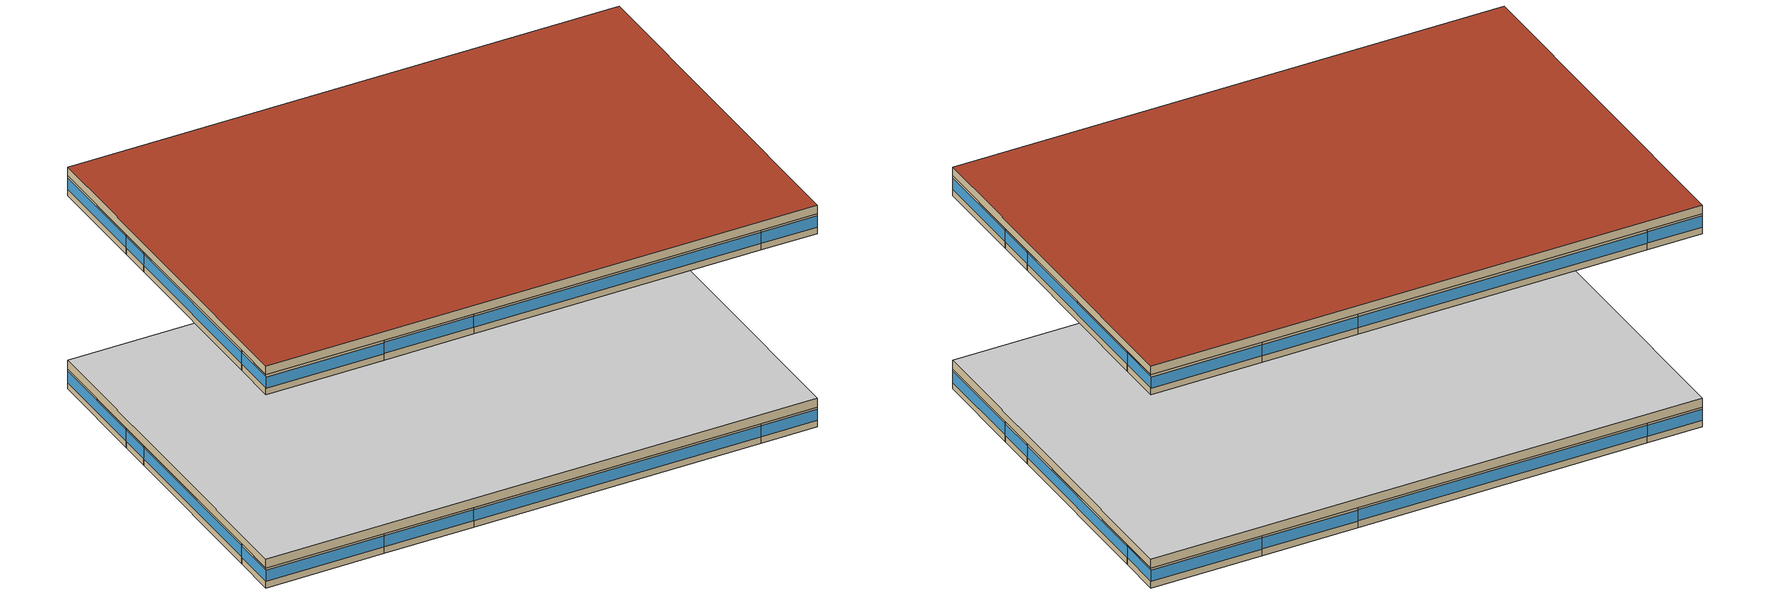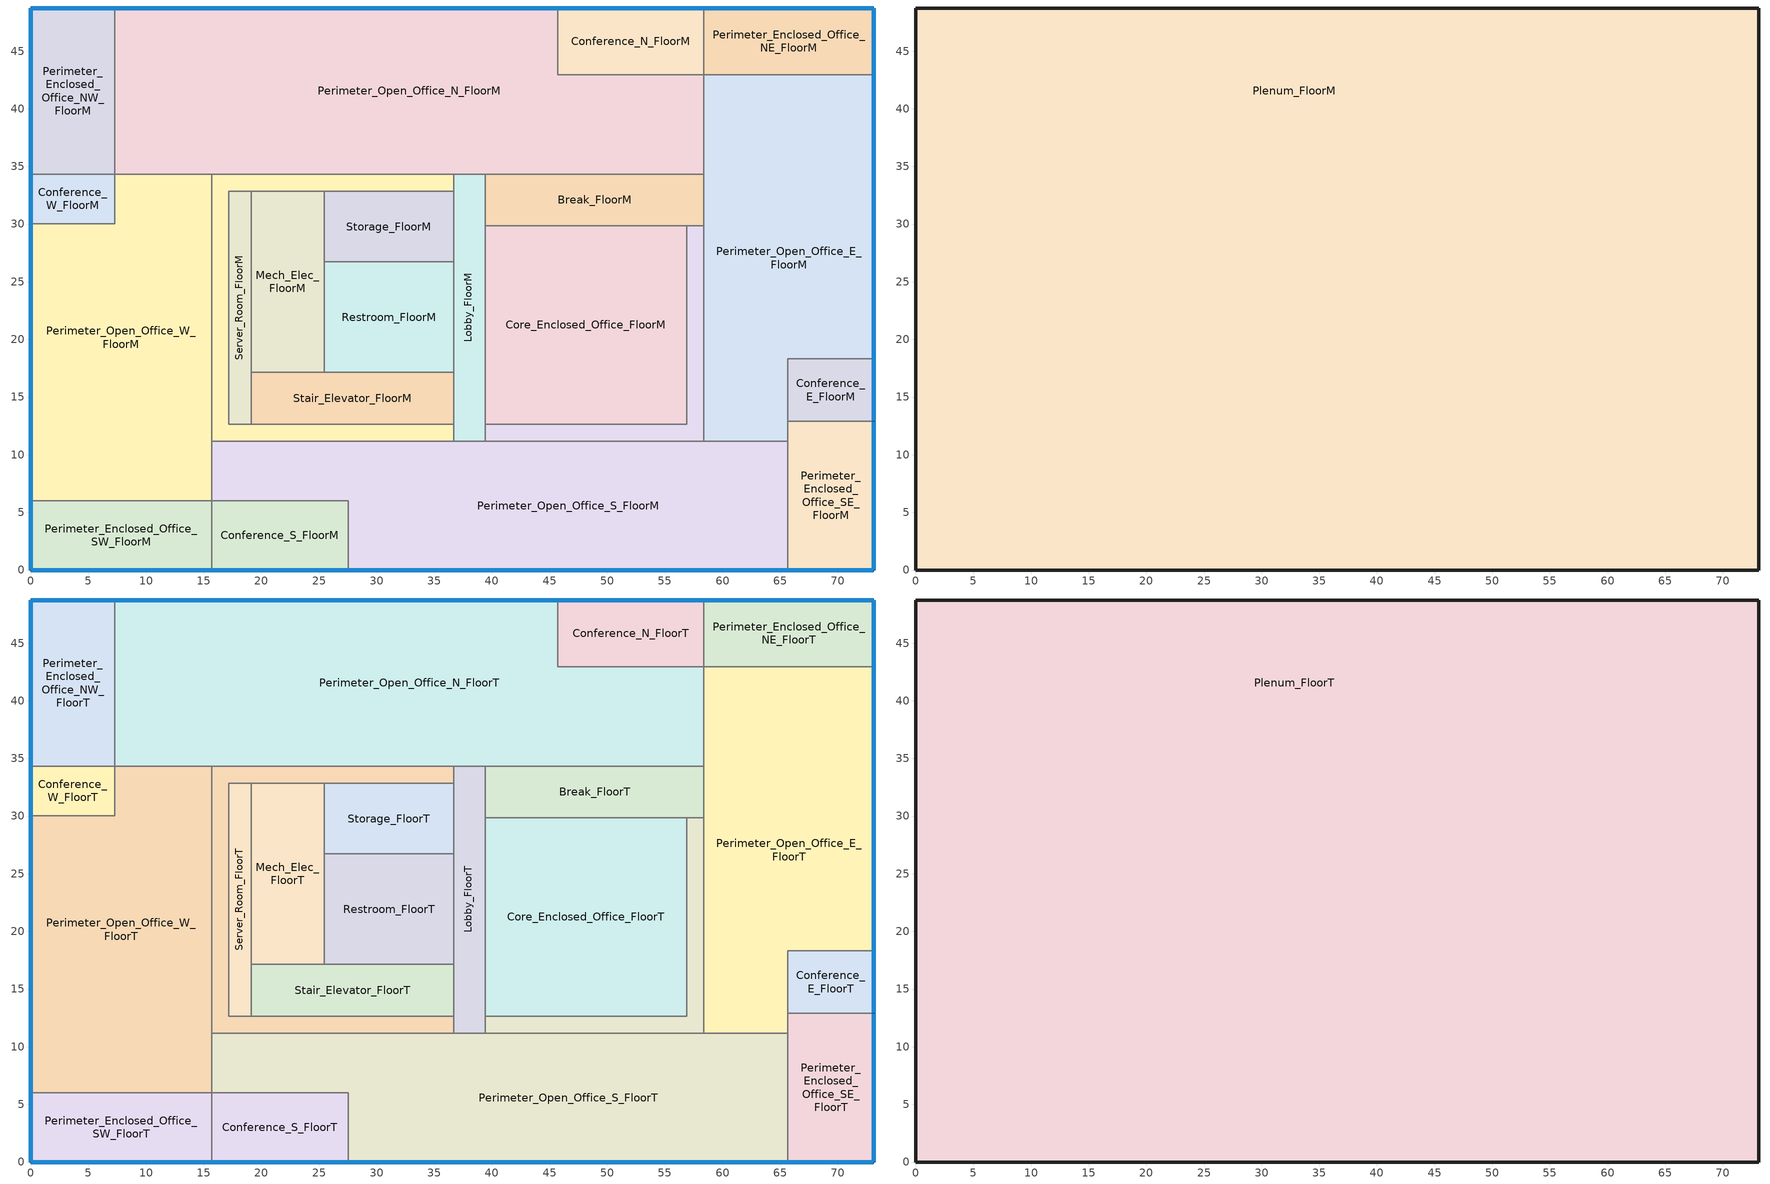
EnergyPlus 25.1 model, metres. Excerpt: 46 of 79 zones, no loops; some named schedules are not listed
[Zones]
Break_FloorM
 floor adiabatic (IntFloor): 58.37,34.33 58.37,29.87 39.41,29.87 39.41,34.33 z16.77
 wall to Perimeter_Open_Office_E_FloorM (IntWall_MetalFramed): 58.37,29.87 58.37,34.33 z16.77:19.51
 wall to Core_Enclosed_Office_FloorM (IntWall_MetalFramed): 39.41,29.87 56.87,29.87 z16.77:19.51
 wall to Corridor_E_FloorM (IntWall_MetalFramed): 56.87,29.87 58.37,29.87 z16.77:19.51
 wall to Lobby_FloorM (IntWall_MetalFramed): 39.41,34.33 39.41,29.87 z16.77:19.51
 wall to Perimeter_Open_Office_N_FloorM (IntWall_MetalFramed): 58.37,34.33 39.41,34.33 z16.77:19.51
Conference_E_FloorM
 floor adiabatic (IntFloor): 73.11,18.3 73.11,12.9 65.66,12.9 65.66,18.3 z16.77
 wall outside (ExtWall_MetalFramed_NonRes): 73.11,12.9 73.11,18.3 z16.77:19.51
 wall to Perimeter_Open_Office_E_FloorM (IntWall_MetalFramed): 73.11,18.3 65.66,18.3 65.66,12.9 z16.77:19.51
 wall to Perimeter_Enclosed_Office_SE_FloorM (IntWall_MetalFramed): 65.66,12.9 73.11,12.9 z16.77:19.51
 window (FixedWindow_NonRes): 73.11,12.92 73.11,18.28 z17.68:19.22
Conference_N_FloorM
 floor adiabatic (IntFloor): 58.37,48.74 58.37,42.95 45.69,42.95 45.69,48.74 z16.77
 wall outside (ExtWall_MetalFramed_NonRes): 58.37,48.74 45.69,48.74 z16.77:19.51
 wall to Perimeter_Enclosed_Office_NE_FloorM (IntWall_MetalFramed): 58.37,42.95 58.37,48.74 z16.77:19.51
 wall to Perimeter_Open_Office_N_FloorM (IntWall_MetalFramed): 45.69,48.74 45.69,42.95 58.37,42.95 z16.77:19.51
 window (FixedWindow_NonRes): 58.35,48.74 45.71,48.74 z17.68:19.21
Conference_S_FloorM
 floor adiabatic (IntFloor): 27.54,5.99 27.54,0 15.68,0 15.68,5.99 z16.77
 wall outside (ExtWall_MetalFramed_NonRes): 15.68,0 27.54,0 z16.77:19.51
 wall to Perimeter_Open_Office_S_FloorM (IntWall_MetalFramed): 27.54,0 27.54,5.99 15.68,5.99 z16.77:19.51
 wall to Perimeter_Enclosed_Office_SW_FloorM (IntWall_MetalFramed): 15.68,5.99 15.68,0 z16.77:19.51
 window (FixedWindow_NonRes): 15.71,0 27.51,0 z17.68:19.21
Conference_W_FloorM
 floor adiabatic (IntFloor): 7.29,34.33 7.29,30.05 0,30.05 0,34.33 z16.77
 wall outside (ExtWall_MetalFramed_NonRes): 0,34.33 0,30.05 z16.77:19.51
 wall to Perimeter_Enclosed_Office_NW_FloorM (IntWall_MetalFramed): 7.29,34.33 0,34.33 z16.77:19.51
 wall to Perimeter_Open_Office_W_FloorM (IntWall_MetalFramed): 0,30.05 7.29,30.05 7.29,34.33 z16.77:19.51
 window (FixedWindow_NonRes): 0,34.31 0,30.07 z17.68:19.22
Core_Enclosed_Office_FloorM
 floor adiabatic (IntFloor): 56.87,29.87 56.87,12.66 39.41,12.66 39.41,29.87 z16.77
 wall to Corridor_E_FloorM (IntWall_MetalFramed): 39.41,12.66 56.87,12.66 56.87,29.87 z16.77:19.51
 wall to Lobby_FloorM (IntWall_MetalFramed): 39.41,29.87 39.41,12.66 z16.77:19.51
Corridor_E_FloorM
 floor adiabatic (IntFloor): 58.37,29.87 58.37,11.16 39.41,11.16 39.41,12.66 56.87,12.66 56.87,29.87 z16.77
 wall to Perimeter_Open_Office_E_FloorM (IntWall_MetalFramed): 58.37,11.16 58.37,29.87 z16.77:19.51
 wall to Perimeter_Open_Office_S_FloorM (IntWall_MetalFramed): 39.41,11.16 58.37,11.16 z16.77:19.51
 wall to Lobby_FloorM (IntWall_MetalFramed): 39.41,12.66 39.41,11.16 z16.77:19.51
Corridor_W_FloorM
 floor adiabatic (IntFloor): 36.67,34.33 36.67,32.83 17.19,32.83 17.19,12.66 36.67,12.66 36.67,11.16 15.68,11.16 15.68,34.33 z16.77
 wall to Lobby_FloorM (IntWall_MetalFramed): 36.67,32.83 36.67,34.33 / 36.67,11.16 36.67,12.66 z16.77:19.51
 wall to Stair_Elevator_FloorM (IntWall_MetalFramed): 36.67,12.66 19.11,12.66 z16.77:19.51
 wall to Perimeter_Open_Office_S_FloorM (IntWall_MetalFramed): 15.68,11.16 36.67,11.16 z16.77:19.51
 wall to Perimeter_Open_Office_W_FloorM (IntWall_MetalFramed): 15.68,34.33 15.68,11.16 z16.77:19.51
 wall to Mech_Elec_FloorM (IntWall_MetalFramed): 19.11,32.83 25.45,32.83 z16.77:19.51
 wall to Perimeter_Open_Office_N_FloorM (IntWall_MetalFramed): 36.67,34.33 15.68,34.33 z16.77:19.51
 wall to Server_Room_FloorM (IntWall_MetalFramed): 19.11,12.66 17.19,12.66 17.19,32.83 19.11,32.83 z16.77:19.51
 wall to Storage_FloorM (IntWall_MetalFramed): 25.45,32.83 36.67,32.83 z16.77:19.51
Lobby_FloorM
 floor adiabatic (IntFloor): 39.41,34.33 39.41,11.16 36.67,11.16 36.67,34.33 z16.77
 wall to Perimeter_Open_Office_N_FloorM (IntWall_MetalFramed): 39.41,34.33 36.67,34.33 z16.77:19.51
 wall to Perimeter_Open_Office_S_FloorM (IntWall_MetalFramed): 36.67,11.16 39.41,11.16 z16.77:19.51
 wall to Restroom_FloorM (IntWall_MetalFramed): 36.67,26.71 36.67,17.15 z16.77:19.51
 wall to Stair_Elevator_FloorM (IntWall_MetalFramed): 36.67,17.15 36.67,12.66 z16.77:19.51
 wall to Storage_FloorM (IntWall_MetalFramed): 36.67,32.83 36.67,26.71 z16.77:19.51
Mech_Elec_FloorM
 floor adiabatic (IntFloor): 25.45,32.83 25.45,17.15 19.11,17.15 19.11,32.83 z16.77
 wall to Restroom_FloorM (IntWall_MetalFramed): 25.45,17.15 25.45,26.71 z16.77:19.51
 wall to Stair_Elevator_FloorM (IntWall_MetalFramed): 19.11,17.15 25.45,17.15 z16.77:19.51
 wall to Server_Room_FloorM (IntWall_MetalFramed): 19.11,32.83 19.11,17.15 z16.77:19.51
 wall to Storage_FloorM (IntWall_MetalFramed): 25.45,26.71 25.45,32.83 z16.77:19.51
Perimeter_Enclosed_Office_NE_FloorM
 floor adiabatic (IntFloor): 73.11,48.74 73.11,42.95 58.37,42.95 58.37,48.74 z16.77
 wall outside (ExtWall_MetalFramed_NonRes): 73.11,42.95 73.11,48.74 58.37,48.74 z16.77:19.51
 wall to Perimeter_Open_Office_E_FloorM (IntWall_MetalFramed): 58.37,42.95 73.11,42.95 z16.77:19.51
 window (FixedWindow_NonRes): 73.11,42.98 73.11,48.71 z17.68:19.22; 73.08,48.74 58.4,48.74 z17.68:19.21
Perimeter_Enclosed_Office_NW_FloorM
 floor adiabatic (IntFloor): 7.29,48.74 7.29,34.33 0,34.33 0,48.74 z16.77
 wall outside (ExtWall_MetalFramed_NonRes): 7.29,48.74 0,48.74 0,34.33 z16.77:19.51
 wall to Perimeter_Open_Office_N_FloorM (IntWall_MetalFramed): 7.29,34.33 7.29,48.74 z16.77:19.51
 window (FixedWindow_NonRes): 7.27,48.74 0.03,48.74 z17.68:19.22; 0,48.71 0,34.36 z17.68:19.21
Perimeter_Enclosed_Office_SE_FloorM
 floor adiabatic (IntFloor): 73.11,12.9 73.11,0 65.66,0 65.66,12.9 z16.77
 wall outside (ExtWall_MetalFramed_NonRes): 65.66,0 73.11,0 73.11,12.9 z16.77:19.51
 wall to Perimeter_Open_Office_E_FloorM (IntWall_MetalFramed): 65.66,12.9 65.66,11.16 z16.77:19.51
 wall to Perimeter_Open_Office_S_FloorM (IntWall_MetalFramed): 65.66,11.16 65.66,0 z16.77:19.51
 window (FixedWindow_NonRes): 73.11,0.03 73.11,12.87 z17.68:19.21; 65.69,0 73.08,0 z17.68:19.22
Perimeter_Enclosed_Office_SW_FloorM
 floor adiabatic (IntFloor): 15.68,5.99 15.68,0 0,0 0,5.99 z16.77
 wall outside (ExtWall_MetalFramed_NonRes): 0,5.99 0,0 15.68,0 z16.77:19.51
 wall to Perimeter_Open_Office_W_FloorM (IntWall_MetalFramed): 15.68,5.99 0,5.99 z16.77:19.51
 window (FixedWindow_NonRes): 0.03,0 15.66,0 z17.68:19.21; 0,5.96 0,0.03 z17.68:19.22
Perimeter_Open_Office_E_FloorM
 floor adiabatic (IntFloor): 73.11,42.95 73.11,18.3 65.66,18.3 65.66,11.16 58.37,11.16 58.37,42.95 z16.77
 wall outside (ExtWall_MetalFramed_NonRes): 73.11,18.3 73.11,42.95 z16.77:19.51
 wall to Perimeter_Open_Office_N_FloorM (IntWall_MetalFramed): 58.37,42.95 58.37,34.33 z16.77:19.51
 wall to Perimeter_Open_Office_S_FloorM (IntWall_MetalFramed): 58.37,11.16 65.66,11.16 z16.77:19.51
 window (FixedWindow_NonRes): 73.11,18.33 73.11,42.93 z17.68:19.21
Perimeter_Open_Office_N_FloorM
 floor adiabatic (IntFloor): 45.69,48.74 45.69,42.95 58.37,42.95 58.37,34.33 7.29,34.33 7.29,48.74 z16.77
 wall outside (ExtWall_MetalFramed_NonRes): 45.69,48.74 7.29,48.74 z16.77:19.51
 wall to Perimeter_Open_Office_W_FloorM (IntWall_MetalFramed): 7.29,34.33 15.68,34.33 z16.77:19.51
 window (FixedWindow_NonRes): 45.66,48.74 7.32,48.74 z17.68:19.21
Perimeter_Open_Office_S_FloorM
 floor adiabatic (IntFloor): 65.66,11.16 65.66,0 27.54,0 27.54,5.99 15.68,5.99 15.68,11.16 z16.77
 wall outside (ExtWall_MetalFramed_NonRes): 27.54,0 65.66,0 z16.77:19.51
 wall to Perimeter_Open_Office_W_FloorM (IntWall_MetalFramed): 15.68,11.16 15.68,5.99 z16.77:19.51
 window (FixedWindow_NonRes): 27.56,0 65.64,0 z17.68:19.21
Perimeter_Open_Office_W_FloorM
 floor adiabatic (IntFloor): 15.68,34.33 15.68,5.99 0,5.99 0,30.05 7.29,30.05 7.29,34.33 z16.77
 wall outside (ExtWall_MetalFramed_NonRes): 0,30.05 0,5.99 z16.77:19.51
 window (FixedWindow_NonRes): 0,30.02 0,6.01 z17.68:19.21
Restroom_FloorM
 floor adiabatic (IntFloor): 36.67,26.71 36.67,17.15 25.45,17.15 25.45,26.71 z16.77
 wall to Stair_Elevator_FloorM (IntWall_MetalFramed): 25.45,17.15 36.67,17.15 z16.77:19.51
 wall to Storage_FloorM (IntWall_MetalFramed): 36.67,26.71 25.45,26.71 z16.77:19.51
Server_Room_FloorM
 floor adiabatic (IntFloor): 19.11,32.83 19.11,12.66 17.19,12.66 17.19,32.83 z16.77
 wall to Stair_Elevator_FloorM (IntWall_MetalFramed): 19.11,12.66 19.11,17.15 z16.77:19.51
Stair_Elevator_FloorM
 floor adiabatic (IntFloor): 36.67,17.15 36.67,12.66 19.11,12.66 19.11,17.15 z16.77
Storage_FloorM
 floor adiabatic (IntFloor): 36.67,32.83 36.67,26.71 25.45,26.71 25.45,32.83 z16.77
Plenum_FloorM
 floor to Break_FloorM (IntFloor_Plenum): 58.37,34.33 58.37,29.87 39.41,29.87 39.41,34.33 z19.51
 floor to Conference_E_FloorM (IntFloor_Plenum): 73.11,18.3 73.11,12.9 65.66,12.9 65.66,18.3 z19.51
 floor to Conference_N_FloorM (IntFloor_Plenum): 58.37,48.74 58.37,42.95 45.69,42.95 45.69,48.74 z19.51
 floor to Conference_S_FloorM (IntFloor_Plenum): 27.54,5.99 27.54,0 15.68,0 15.68,5.99 z19.51
 floor to Conference_W_FloorM (IntFloor_Plenum): 7.29,34.33 7.29,30.05 0,30.05 0,34.33 z19.51
 floor to Core_Enclosed_Office_FloorM (IntFloor_Plenum): 56.87,29.87 56.87,12.66 39.41,12.66 39.41,29.87 z19.51
 floor to Corridor_E_FloorM (IntFloor_Plenum): 58.37,29.87 58.37,11.16 39.41,11.16 39.41,12.66 56.87,12.66 56.87,29.87 z19.51
 floor to Corridor_W_FloorM (IntFloor_Plenum): 36.67,34.33 36.67,32.83 17.19,32.83 17.19,12.66 36.67,12.66 36.67,11.16 15.68,11.16 15.68,34.33 z19.51
 floor to Lobby_FloorM (IntFloor_Plenum): 39.41,34.33 39.41,11.16 36.67,11.16 36.67,34.33 z19.51
 floor to Mech_Elec_FloorM (IntFloor_Plenum): 25.45,32.83 25.45,17.15 19.11,17.15 19.11,32.83 z19.51
 floor to Perimeter_Enclosed_Office_NE_FloorM (IntFloor_Plenum): 73.11,48.74 73.11,42.95 58.37,42.95 58.37,48.74 z19.51
 floor to Perimeter_Enclosed_Office_NW_FloorM (IntFloor_Plenum): 7.29,48.74 7.29,34.33 0,34.33 0,48.74 z19.51
 floor to Perimeter_Enclosed_Office_SE_FloorM (IntFloor_Plenum): 73.11,12.9 73.11,0 65.66,0 65.66,12.9 z19.51
 floor to Perimeter_Enclosed_Office_SW_FloorM (IntFloor_Plenum): 15.68,5.99 15.68,0 0,0 0,5.99 z19.51
 floor to Perimeter_Open_Office_E_FloorM (IntFloor_Plenum): 73.11,42.95 73.11,18.3 65.66,18.3 65.66,11.16 58.37,11.16 58.37,42.95 z19.51
 floor to Perimeter_Open_Office_N_FloorM (IntFloor_Plenum): 45.69,48.74 45.69,42.95 58.37,42.95 58.37,34.33 7.29,34.33 7.29,48.74 z19.51
 floor to Perimeter_Open_Office_S_FloorM (IntFloor_Plenum): 65.66,11.16 65.66,0 27.54,0 27.54,5.99 15.68,5.99 15.68,11.16 z19.51
 floor to Perimeter_Open_Office_W_FloorM (IntFloor_Plenum): 15.68,34.33 15.68,5.99 0,5.99 0,30.05 7.29,30.05 7.29,34.33 z19.51
 floor to Restroom_FloorM (IntFloor_Plenum): 36.67,26.71 36.67,17.15 25.45,17.15 25.45,26.71 z19.51
 floor to Server_Room_FloorM (IntFloor_Plenum): 19.11,32.83 19.11,12.66 17.19,12.66 17.19,32.83 z19.51
 floor to Stair_Elevator_FloorM (IntFloor_Plenum): 36.67,17.15 36.67,12.66 19.11,12.66 19.11,17.15 z19.51
 floor to Storage_FloorM (IntFloor_Plenum): 36.67,32.83 36.67,26.71 25.45,26.71 25.45,32.83 z19.51
 wall outside (ExtWall_MetalFramed_NonRes): 73.11,0 73.11,48.74 0,48.74 0,0 73.11,0 z19.51:20.73
 ceiling adiabatic (IntFloor): 73.11,0 73.11,48.74 0,48.74 0,0 z20.73
Break_FloorT
 floor adiabatic (IntFloor): 58.37,34.33 58.37,29.87 39.41,29.87 39.41,34.33 z43.6
 wall to Perimeter_Open_Office_E_FloorT (IntWall_MetalFramed): 58.37,29.87 58.37,34.33 z43.6:46.35
 wall to Core_Enclosed_Office_FloorT (IntWall_MetalFramed): 39.41,29.87 56.87,29.87 z43.6:46.35
 wall to Corridor_E_FloorT (IntWall_MetalFramed): 56.87,29.87 58.37,29.87 z43.6:46.35
 wall to Lobby_FloorT (IntWall_MetalFramed): 39.41,34.33 39.41,29.87 z43.6:46.35
 wall to Perimeter_Open_Office_N_FloorT (IntWall_MetalFramed): 58.37,34.33 39.41,34.33 z43.6:46.35
Conference_E_FloorT
 floor adiabatic (IntFloor): 73.11,18.3 73.11,12.9 65.66,12.9 65.66,18.3 z43.6
 wall outside (ExtWall_MetalFramed_NonRes): 73.11,12.9 73.11,18.3 z43.6:46.35
 wall to Perimeter_Open_Office_E_FloorT (IntWall_MetalFramed): 73.11,18.3 65.66,18.3 65.66,12.9 z43.6:46.35
 wall to Perimeter_Enclosed_Office_SE_FloorT (IntWall_MetalFramed): 65.66,12.9 73.11,12.9 z43.6:46.35
 window (FixedWindow_NonRes): 73.11,12.92 73.11,18.28 z44.52:46.06
Conference_N_FloorT
 floor adiabatic (IntFloor): 58.37,48.74 58.37,42.95 45.69,42.95 45.69,48.74 z43.6
 wall outside (ExtWall_MetalFramed_NonRes): 58.37,48.74 45.69,48.74 z43.6:46.35
 wall to Perimeter_Open_Office_N_FloorT (IntWall_MetalFramed): 45.69,48.74 45.69,42.95 58.37,42.95 z43.6:46.35
 wall to Perimeter_Enclosed_Office_NE_FloorT (IntWall_MetalFramed): 58.37,42.95 58.37,48.74 z43.6:46.35
 window (FixedWindow_NonRes): 58.35,48.74 45.71,48.74 z44.52:46.05
Conference_S_FloorT
 floor adiabatic (IntFloor): 27.54,5.99 27.54,0 15.68,0 15.68,5.99 z43.6
 wall outside (ExtWall_MetalFramed_NonRes): 15.68,0 27.54,0 z43.6:46.35
 wall to Perimeter_Open_Office_S_FloorT (IntWall_MetalFramed): 27.54,0 27.54,5.99 15.68,5.99 z43.6:46.35
 wall to Perimeter_Enclosed_Office_SW_FloorT (IntWall_MetalFramed): 15.68,5.99 15.68,0 z43.6:46.35
 window (FixedWindow_NonRes): 15.71,0 27.51,0 z44.52:46.05
Conference_W_FloorT
 floor adiabatic (IntFloor): 7.29,34.33 7.29,30.05 0,30.05 0,34.33 z43.6
 wall outside (ExtWall_MetalFramed_NonRes): 0,34.33 0,30.05 z43.6:46.35
 wall to Perimeter_Open_Office_W_FloorT (IntWall_MetalFramed): 0,30.05 7.29,30.05 7.29,34.33 z43.6:46.35
 wall to Perimeter_Enclosed_Office_NW_FloorT (IntWall_MetalFramed): 7.29,34.33 0,34.33 z43.6:46.35
 window (FixedWindow_NonRes): 0,34.31 0,30.07 z44.52:46.06
Core_Enclosed_Office_FloorT
 floor adiabatic (IntFloor): 56.87,29.87 56.87,12.66 39.41,12.66 39.41,29.87 z43.6
 wall to Corridor_E_FloorT (IntWall_MetalFramed): 39.41,12.66 56.87,12.66 56.87,29.87 z43.6:46.35
 wall to Lobby_FloorT (IntWall_MetalFramed): 39.41,29.87 39.41,12.66 z43.6:46.35
Corridor_E_FloorT
 floor adiabatic (IntFloor): 58.37,29.87 58.37,11.16 39.41,11.16 39.41,12.66 56.87,12.66 56.87,29.87 z43.6
 wall to Perimeter_Open_Office_S_FloorT (IntWall_MetalFramed): 39.41,11.16 58.37,11.16 z43.6:46.35
 wall to Lobby_FloorT (IntWall_MetalFramed): 39.41,12.66 39.41,11.16 z43.6:46.35
 wall to Perimeter_Open_Office_E_FloorT (IntWall_MetalFramed): 58.37,11.16 58.37,29.87 z43.6:46.35
Corridor_W_FloorT
 floor adiabatic (IntFloor): 36.67,34.33 36.67,32.83 17.19,32.83 17.19,12.66 36.67,12.66 36.67,11.16 15.68,11.16 15.68,34.33 z43.6
 wall to Lobby_FloorT (IntWall_MetalFramed): 36.67,11.16 36.67,12.66 / 36.67,32.83 36.67,34.33 z43.6:46.35
 wall to Perimeter_Open_Office_S_FloorT (IntWall_MetalFramed): 15.68,11.16 36.67,11.16 z43.6:46.35
 wall to Perimeter_Open_Office_W_FloorT (IntWall_MetalFramed): 15.68,34.33 15.68,11.16 z43.6:46.35
 wall to Mech_Elec_FloorT (IntWall_MetalFramed): 19.11,32.83 25.45,32.83 z43.6:46.35
 wall to Perimeter_Open_Office_N_FloorT (IntWall_MetalFramed): 36.67,34.33 15.68,34.33 z43.6:46.35
 wall to Server_Room_FloorT (IntWall_MetalFramed): 19.11,12.66 17.19,12.66 17.19,32.83 19.11,32.83 z43.6:46.35
 wall to Stair_Elevator_FloorT (IntWall_MetalFramed): 36.67,12.66 19.11,12.66 z43.6:46.35
 wall to Storage_FloorT (IntWall_MetalFramed): 25.45,32.83 36.67,32.83 z43.6:46.35
Lobby_FloorT
 floor adiabatic (IntFloor): 39.41,34.33 39.41,11.16 36.67,11.16 36.67,34.33 z43.6
 wall to Perimeter_Open_Office_S_FloorT (IntWall_MetalFramed): 36.67,11.16 39.41,11.16 z43.6:46.35
 wall to Perimeter_Open_Office_N_FloorT (IntWall_MetalFramed): 39.41,34.33 36.67,34.33 z43.6:46.35
 wall to Restroom_FloorT (IntWall_MetalFramed): 36.67,26.71 36.67,17.15 z43.6:46.35
 wall to Stair_Elevator_FloorT (IntWall_MetalFramed): 36.67,17.15 36.67,12.66 z43.6:46.35
 wall to Storage_FloorT (IntWall_MetalFramed): 36.67,32.83 36.67,26.71 z43.6:46.35
Mech_Elec_FloorT
 floor adiabatic (IntFloor): 25.45,32.83 25.45,17.15 19.11,17.15 19.11,32.83 z43.6
 wall to Stair_Elevator_FloorT (IntWall_MetalFramed): 19.11,17.15 25.45,17.15 z43.6:46.35
 wall to Server_Room_FloorT (IntWall_MetalFramed): 19.11,32.83 19.11,17.15 z43.6:46.35
 wall to Restroom_FloorT (IntWall_MetalFramed): 25.45,17.15 25.45,26.71 z43.6:46.35
 wall to Storage_FloorT (IntWall_MetalFramed): 25.45,26.71 25.45,32.83 z43.6:46.35
Perimeter_Enclosed_Office_NE_FloorT
 floor adiabatic (IntFloor): 73.11,48.74 73.11,42.95 58.37,42.95 58.37,48.74 z43.6
 wall outside (ExtWall_MetalFramed_NonRes): 73.11,42.95 73.11,48.74 58.37,48.74 z43.6:46.35
 wall to Perimeter_Open_Office_E_FloorT (IntWall_MetalFramed): 58.37,42.95 73.11,42.95 z43.6:46.35
 window (FixedWindow_NonRes): 73.11,42.98 73.11,48.71 / 73.08,48.74 58.4,48.74 z44.52:46.05
Perimeter_Enclosed_Office_NW_FloorT
 floor adiabatic (IntFloor): 7.29,48.74 7.29,34.33 0,34.33 0,48.74 z43.6
 wall outside (ExtWall_MetalFramed_NonRes): 7.29,48.74 0,48.74 0,34.33 z43.6:46.35
 wall to Perimeter_Open_Office_N_FloorT (IntWall_MetalFramed): 7.29,34.33 7.29,48.74 z43.6:46.35
 window (FixedWindow_NonRes): 7.27,48.74 0.03,48.74 / 0,48.71 0,34.36 z44.52:46.05
Perimeter_Enclosed_Office_SE_FloorT
 floor adiabatic (IntFloor): 73.11,12.9 73.11,0 65.66,0 65.66,12.9 z43.6
 wall outside (ExtWall_MetalFramed_NonRes): 65.66,0 73.11,0 73.11,12.9 z43.6:46.35
 wall to Perimeter_Open_Office_S_FloorT (IntWall_MetalFramed): 65.66,11.16 65.66,0 z43.6:46.35
 wall to Perimeter_Open_Office_E_FloorT (IntWall_MetalFramed): 65.66,12.9 65.66,11.16 z43.6:46.35
 window (FixedWindow_NonRes): 73.11,0.03 73.11,12.87 / 65.69,0 73.08,0 z44.52:46.05
Perimeter_Enclosed_Office_SW_FloorT
 floor adiabatic (IntFloor): 15.68,5.99 15.68,0 0,0 0,5.99 z43.6
 wall outside (ExtWall_MetalFramed_NonRes): 0,5.99 0,0 15.68,0 z43.6:46.35
 wall to Perimeter_Open_Office_W_FloorT (IntWall_MetalFramed): 15.68,5.99 0,5.99 z43.6:46.35
 window (FixedWindow_NonRes): 0.03,0 15.66,0 / 0,5.96 0,0.03 z44.52:46.05
Perimeter_Open_Office_E_FloorT
 floor adiabatic (IntFloor): 73.11,42.95 73.11,18.3 65.66,18.3 65.66,11.16 58.37,11.16 58.37,42.95 z43.6
 wall outside (ExtWall_MetalFramed_NonRes): 73.11,18.3 73.11,42.95 z43.6:46.35
 wall to Perimeter_Open_Office_S_FloorT (IntWall_MetalFramed): 58.37,11.16 65.66,11.16 z43.6:46.35
 wall to Perimeter_Open_Office_N_FloorT (IntWall_MetalFramed): 58.37,42.95 58.37,34.33 z43.6:46.35
 window (FixedWindow_NonRes): 73.11,18.33 73.11,42.93 z44.52:46.04
Perimeter_Open_Office_N_FloorT
 floor adiabatic (IntFloor): 45.69,48.74 45.69,42.95 58.37,42.95 58.37,34.33 7.29,34.33 7.29,48.74 z43.6
 wall outside (ExtWall_MetalFramed_NonRes): 45.69,48.74 7.29,48.74 z43.6:46.35
 wall to Perimeter_Open_Office_W_FloorT (IntWall_MetalFramed): 7.29,34.33 15.68,34.33 z43.6:46.35
 window (FixedWindow_NonRes): 45.66,48.74 7.32,48.74 z44.52:46.04
Perimeter_Open_Office_S_FloorT
 floor adiabatic (IntFloor): 65.66,11.16 65.66,0 27.54,0 27.54,5.99 15.68,5.99 15.68,11.16 z43.6
 wall outside (ExtWall_MetalFramed_NonRes): 27.54,0 65.66,0 z43.6:46.35
 wall to Perimeter_Open_Office_W_FloorT (IntWall_MetalFramed): 15.68,11.16 15.68,5.99 z43.6:46.35
 window (FixedWindow_NonRes): 27.56,0 65.64,0 z44.52:46.04
Perimeter_Open_Office_W_FloorT
 floor adiabatic (IntFloor): 15.68,34.33 15.68,5.99 0,5.99 0,30.05 7.29,30.05 7.29,34.33 z43.6
 wall outside (ExtWall_MetalFramed_NonRes): 0,30.05 0,5.99 z43.6:46.35
 window (FixedWindow_NonRes): 0,30.02 0,6.01 z44.52:46.04
Restroom_FloorT
 floor adiabatic (IntFloor): 36.67,26.71 36.67,17.15 25.45,17.15 25.45,26.71 z43.6
 wall to Stair_Elevator_FloorT (IntWall_MetalFramed): 25.45,17.15 36.67,17.15 z43.6:46.35
 wall to Storage_FloorT (IntWall_MetalFramed): 36.67,26.71 25.45,26.71 z43.6:46.35
Server_Room_FloorT
 floor adiabatic (IntFloor): 19.11,32.83 19.11,12.66 17.19,12.66 17.19,32.83 z43.6
 wall to Stair_Elevator_FloorT (IntWall_MetalFramed): 19.11,12.66 19.11,17.15 z43.6:46.35
Stair_Elevator_FloorT
 floor adiabatic (IntFloor): 36.67,17.15 36.67,12.66 19.11,12.66 19.11,17.15 z43.6
Storage_FloorT
 floor adiabatic (IntFloor): 36.67,32.83 36.67,26.71 25.45,26.71 25.45,32.83 z43.6
Plenum_FloorT
 floor to Break_FloorT (IntFloor_Plenum): 58.37,34.33 58.37,29.87 39.41,29.87 39.41,34.33 z46.35
 floor to Conference_E_FloorT (IntFloor_Plenum): 73.11,18.3 73.11,12.9 65.66,12.9 65.66,18.3 z46.35
 floor to Conference_N_FloorT (IntFloor_Plenum): 58.37,48.74 58.37,42.95 45.69,42.95 45.69,48.74 z46.35
 floor to Conference_S_FloorT (IntFloor_Plenum): 27.54,5.99 27.54,0 15.68,0 15.68,5.99 z46.35
 floor to Conference_W_FloorT (IntFloor_Plenum): 7.29,34.33 7.29,30.05 0,30.05 0,34.33 z46.35
 floor to Core_Enclosed_Office_FloorT (IntFloor_Plenum): 56.87,29.87 56.87,12.66 39.41,12.66 39.41,29.87 z46.35
 floor to Corridor_E_FloorT (IntFloor_Plenum): 58.37,29.87 58.37,11.16 39.41,11.16 39.41,12.66 56.87,12.66 56.87,29.87 z46.35
 floor to Corridor_W_FloorT (IntFloor_Plenum): 36.67,34.33 36.67,32.83 17.19,32.83 17.19,12.66 36.67,12.66 36.67,11.16 15.68,11.16 15.68,34.33 z46.35
 floor to Lobby_FloorT (IntFloor_Plenum): 39.41,34.33 39.41,11.16 36.67,11.16 36.67,34.33 z46.35
 floor to Mech_Elec_FloorT (IntFloor_Plenum): 19.11,32.83 25.45,32.83 25.45,17.15 19.11,17.15 z46.35
 floor to Perimeter_Enclosed_Office_NE_FloorT (IntFloor_Plenum): 73.11,48.74 73.11,42.95 58.37,42.95 58.37,48.74 z46.35
 floor to Perimeter_Enclosed_Office_NW_FloorT (IntFloor_Plenum): 7.29,48.74 7.29,34.33 0,34.33 0,48.74 z46.35
 floor to Perimeter_Enclosed_Office_SE_FloorT (IntFloor_Plenum): 73.11,12.9 73.11,0 65.66,0 65.66,12.9 z46.35
 floor to Perimeter_Enclosed_Office_SW_FloorT (IntFloor_Plenum): 15.68,5.99 15.68,0 0,0 0,5.99 z46.35
 floor to Perimeter_Open_Office_E_FloorT (IntFloor_Plenum): 73.11,42.95 73.11,18.3 65.66,18.3 65.66,11.16 58.37,11.16 58.37,42.95 z46.35
 floor to Perimeter_Open_Office_N_FloorT (IntFloor_Plenum): 45.69,48.74 45.69,42.95 58.37,42.95 58.37,34.33 7.29,34.33 7.29,48.74 z46.35
 floor to Perimeter_Open_Office_S_FloorT (IntFloor_Plenum): 65.66,11.16 65.66,0 27.54,0 27.54,5.99 15.68,5.99 15.68,11.16 z46.35
 floor to Perimeter_Open_Office_W_FloorT (IntFloor_Plenum): 15.68,34.33 15.68,5.99 0,5.99 0,30.05 7.29,30.05 7.29,34.33 z46.35
 floor to Restroom_FloorT (IntFloor_Plenum): 36.67,26.71 36.67,17.15 25.45,17.15 25.45,26.71 z46.35
 floor to Server_Room_FloorT (IntFloor_Plenum): 19.11,32.83 19.11,12.66 17.19,12.66 17.19,32.83 z46.35
 floor to Stair_Elevator_FloorT (IntFloor_Plenum): 36.67,17.15 36.67,12.66 19.11,12.66 19.11,17.15 z46.35
 floor to Storage_FloorT (IntFloor_Plenum): 36.67,32.83 36.67,26.71 25.45,26.71 25.45,32.83 z46.35
 wall outside (ExtWall_MetalFramed_NonRes): 73.11,0 73.11,48.74 0,48.74 0,0 73.11,0 z46.35:47.57
 roof outside (FlatRoof_WoodFramingAndOther_NonRes): 73.11,0 73.11,48.74 0,48.74 0,0 z47.57
[Building]
OfficeLarge: North Axis {deg}=0; Loads Convergence Tolerance Value {W}=0.5; Temperature Convergence Tolerance Value {deltaC}=0.5; Solar Distribution=FullExterior; Maximum Number of Warmup Days=50
[Site:Location]
PASO ROBLES: Latitude {deg}=38.58; Longitude {deg}=-121.49; Time Zone {hr}=-8; Elevation {m}=246.888
[SizingPeriod:DesignDay] Day of Month=21; Day Type=SummerDesignDay; Dry-Bulb Temperature Range Modifier Type=DefaultMultipliers; Humidity Condition Type=WetBulb; Barometric Pressure {Pa}=98388; Wind Speed {m/s}=2.1; Wind Direction {deg}=210; Rain Indicator=No; Snow Indicator=No; Daylight Saving Time Indicator=No; Solar Model Indicator=ASHRAETau
Name | Month | Maximum Dry-Bulb Temperature {C} | Daily Dry-Bulb Temperature Range {deltaC} | Wetbulb or DewPoint at Maximum Dry-Bulb {C} | ASHRAE Clear Sky Optical Depth for Beam Irradiance (taub) | ASHRAE Clear Sky Optical Depth for Diffuse Irradiance (taud)
PASO ROBLES  August .4% Condns DB=>MCWB | 8 | 41.3 | 21.2 | 20.6 | 0.339 | 2.474
PASO ROBLES  July .4% Condns DB=>MCWB | 7 | 41.3 | 20.7 | 20.4 | 0.362 | 2.43
PASO ROBLES  June .4% Condns DB=>MCWB | 6 | 40.1 | 20.3 | 19.7 | 0.34 | 2.464
PASO ROBLES  November .4% Condns DB=>MCWB | 11 | 28.7 | 16.1 | 14.6 | 0.308 | 2.54
[Site:WaterMainsTemperature]
Calculation Method=Schedule; Temperature Schedule=WaterMainCZ04
[Material]
Name | Roughness | Thickness {m} | Conductivity {W/m-K} | Density {kg/m3} | Specific Heat {J/kg-K} | Thermal Absorptance | Solar Absorptance | Visible Absorptance
Air - Metal Wall Framing - 16 or 24 in. OC | Smooth | 0.1397 | 1.22017 | 1.28148 | 1004.832 | 0.9 | 0.7 | 0.7
ExtWall_MetalFramed_NonRes Insulation | Smooth | 0.0023876 | 0.0230188 | 16.0185 | 1130.436 | 0.9 | 0.7 | 0.7
Gypsum Board - 5/8 in. | MediumRough | 0.016002 | 0.158656 | 640.739 | 1130.436 | 0.9 | 0.7 | 0.8
Metal Standing Seam - 1/16 in. | Smooth | 0.0015875 | 15.363 | 7820.53 | 502.416 | 0.85 | 0.92 | 0.85
Stucco - 7/8 in. | MediumRough | 0.022352 | 0.700948 | 1855.1 | 837.36 | 0.9 | 0.7 | 0.8
Concrete - 140 lb/ft3 - 4 in. | MediumRough | 0.1016 | 1.9514 | 2239.06 | 921.096 | 0.9 | 0.7 | 0.8
Carpet - 3/4 in. | Smooth | 0.01905 | 0.0455183 | 288.332 | 1381.644 | 0.9 | 0.7 | 0.8
Metal Deck - 1/16 in. | MediumRough | 0.0015875 | 45.3452 | 7820.53 | 502.416 | 0.9 | 0.7 | 0.8
Acoustic Tile - 3/4 in. | MediumRough | 0.01905 | 0.0576335 | 288.332 | 795.492 | 0.9 | 0.7 | 0.8
Built-up roofing | Rough | 0.0002413 | 0.023072 | 17940.7 | 6.10864e+06 | 0.9 | 0.7 | 0.8
FlatRoof_WoodFramingAndOther_NonRes Insulation | Smooth | 0.063754 | 0.0230188 | 16.0185 | 1130.436 | 0.9 | 0.7 | 0.8
[WindowMaterial:SimpleGlazingSystem]
FixedWindow_NonRes Material: U-Factor {W/m2-K}=4.20191; Solar Heat Gain Coefficient=0.52; Visible Transmittance=0.42
[Construction]
FixedWindow_NonRes: FixedWindow_NonRes Material
IntWall_MetalFramed: Gypsum Board - 5/8 in., Air - Metal Wall Framing - 16 or 24 in. OC, Gypsum Board - 5/8 in.
ExtWall_MetalFramed_NonRes: Stucco - 7/8 in., ExtWall_MetalFramed_NonRes Insulation, Air - Metal Wall Framing - 16 or 24 in. OC, Gypsum Board - 5/8 in.
IntFloor: Metal Deck - 1/16 in., Concrete - 140 lb/ft3 - 4 in., Carpet - 3/4 in.
IntFloor_Plenum: Acoustic Tile - 3/4 in.
FlatRoof_WoodFramingAndOther_NonRes: Built-up roofing, Metal Standing Seam - 1/16 in., FlatRoof_WoodFramingAndOther_NonRes Insulation, Gypsum Board - 5/8 in.
[Daylighting:Controls] Lighting Control Type=Continuous; Minimum Input Power Fraction for Continuous or ContinuousOff Dimming Control=0.1; Minimum Light Output Fraction for Continuous or ContinuousOff Dimming Control=0.1; Number of Stepped Control Steps=1; Probability Lighting will be Reset When Needed in Manual Stepped Control=1; Glare Calculation Azimuth Angle of View Direction Clockwise from Zone y-Axis {deg}=0; Fraction of Lights Controlled by Reference Point 1=1; Illuminance Setpoint at Reference Point 1 {lux}=287.5; Fraction of Lights Controlled by Reference Point 2=0; Illuminance Setpoint at Reference Point 2 {lux}=1150
Name | Zone or Space | Glare Calculation Daylighting Reference Point | Daylighting Reference Point 1 | Daylighting Reference Point 2
Perimeter_Open_ Office_E_FloorM DaylightingControls | Perimeter_Open_Office_E_FloorM | Perimeter_Open_Office_E_FloorM_DaylRefPt1 | Perimeter_Open_Office_E_FloorM_DaylRefPt1 | Perimeter_Open_Office_E_FloorM_DaylRefPt2
Perimeter_Open_ Office_E_FloorT DaylightingControls | Perimeter_Open_Office_E_FloorT | Perimeter_Open_Office_E_FloorT_DaylRefPt1 | Perimeter_Open_Office_E_FloorT_DaylRefPt1 | Perimeter_Open_Office_E_FloorT_DaylRefPt2
Perimeter_Open_ Office_N_FloorM DaylightingControls | Perimeter_Open_Office_N_FloorM | Perimeter_Open_Office_N_FloorM_DaylRefPt1 | Perimeter_Open_Office_N_FloorM_DaylRefPt1 | Perimeter_Open_Office_N_FloorM_DaylRefPt2
Perimeter_Open_ Office_N_FloorT DaylightingControls | Perimeter_Open_Office_N_FloorT | Perimeter_Open_Office_N_FloorT_DaylRefPt1 | Perimeter_Open_Office_N_FloorT_DaylRefPt1 | Perimeter_Open_Office_N_FloorT_DaylRefPt2
Perimeter_Open_ Office_S_FloorM DaylightingControls | Perimeter_Open_Office_S_FloorM | Perimeter_Open_Office_S_FloorM_DaylRefPt1 | Perimeter_Open_Office_S_FloorM_DaylRefPt1 | Perimeter_Open_Office_S_FloorM_DaylRefPt2
Perimeter_Open_ Office_S_FloorT DaylightingControls | Perimeter_Open_Office_S_FloorT | Perimeter_Open_Office_S_FloorT_DaylRefPt1 | Perimeter_Open_Office_S_FloorT_DaylRefPt1 | Perimeter_Open_Office_S_FloorT_DaylRefPt2
Perimeter_Open_ Office_W_FloorM DaylightingControls | Perimeter_Open_Office_W_FloorM | Perimeter_Open_Office_W_FloorM_DaylRefPt1 | Perimeter_Open_Office_W_FloorM_DaylRefPt1 | Perimeter_Open_Office_W_FloorM_DaylRefPt2
Perimeter_Open_ Office_W_FloorT DaylightingControls | Perimeter_Open_Office_W_FloorT | Perimeter_Open_Office_W_FloorT_DaylRefPt1 | Perimeter_Open_Office_W_FloorT_DaylRefPt1 | Perimeter_Open_Office_W_FloorT_DaylRefPt2
[Zone] Type=1; Ceiling Height {m}=autocalculate; Volume {m3}=autocalculate
Name | Multiplier | Floor Area {m2} | Part of Total Floor Area
Perimeter_Open_Office_N_FloorM | 10 | 662.518 | Yes
Perimeter_Open_Office_S_FloorM | 10 | 486.567 | Yes
Perimeter_Open_Office_E_FloorM | 10 | 415.317 | Yes
Perimeter_Open_Office_W_FloorM | 10 | 413.303 | Yes
Perimeter_Enclosed_Office_NE_FloorM | 10 | 85.2274 | Yes
Perimeter_Enclosed_Office_NW_FloorM | 10 | 105.093 | Yes
Perimeter_Enclosed_Office_SW_FloorM | 10 | 93.8776 | Yes
Perimeter_Enclosed_Office_SE_FloorM | 10 | 96.0134 | Yes
Core_Enclosed_Office_FloorM | 10 | 300.355 | Yes
Perimeter_Open_Office_N_FloorT | 1 | 662.518 | Yes
Perimeter_Open_Office_S_FloorT | 1 | 486.567 | Yes
Perimeter_Open_Office_E_FloorT | 1 | 415.317 | Yes
Perimeter_Open_Office_W_FloorT | 1 | 413.303 | Yes
Perimeter_Enclosed_Office_NE_FloorT | 1 | 85.2274 | Yes
Perimeter_Enclosed_Office_NW_FloorT | 1 | 105.093 | Yes
Perimeter_Enclosed_Office_SW_FloorT | 1 | 93.8776 | Yes
Perimeter_Enclosed_Office_SE_FloorT | 1 | 96.0134 | Yes
Core_Enclosed_Office_FloorT | 1 | 300.355 | Yes
Mech_Elec_FloorM | 10 | 99.40621 | Yes
Mech_Elec_FloorT | 1 | 99.40621 | Yes
Conference_N_FloorM | 10 | 73.3748 | Yes
Conference_W_FloorM | 10 | 31.2563 | Yes
Conference_S_FloorM | 10 | 70.9593 | Yes
Conference_E_FloorM | 10 | 40.2456 | Yes
Conference_N_FloorT | 1 | 73.3748 | Yes
Conference_W_FloorT | 1 | 31.2563 | Yes
Conference_S_FloorT | 1 | 70.9593 | Yes
Conference_E_FloorT | 1 | 40.2456 | Yes
Break_FloorM | 10 | 84.54173 | Yes
Break_FloorT | 1 | 84.54173 | Yes
Storage_FloorM | 10 | 68.5624 | Yes
Storage_FloorT | 1 | 68.5624 | Yes
Restroom_FloorM | 10 | 107.303 | Yes
Restroom_FloorT | 1 | 107.303 | Yes
Lobby_FloorM | 10 | 63.5457 | Yes
Lobby_FloorT | 1 | 63.5457 | Yes
Stair_Elevator_FloorM | 10 | 78.7817 | Yes
Stair_Elevator_FloorT | 1 | 78.7817 | Yes
Corridor_W_FloorM | 10 | 93.4493 | Yes
Corridor_E_FloorM | 10 | 54.3817 | Yes
Corridor_W_FloorT | 1 | 93.4493 | Yes
Corridor_E_FloorT | 1 | 54.3817 | Yes
Server_Room_FloorM | 10 | 38.8335 | Yes
Server_Room_FloorT | 1 | 38.8335 | Yes
Plenum_FloorM | 10 | 3563.02 | No
Plenum_FloorT | 1 | 3563.02 | No
[ZoneInfiltration:DesignFlowRate] Design Flow Rate Calculation Method=Flow/ExteriorWallArea; Flow Rate per Exterior Surface Area {m3/s-m2}=0.00104292; Constant Term Coefficient=1; Temperature Term Coefficient=0; Velocity Term Coefficient=0.224052; Velocity Squared Term Coefficient=0; Density Basis=Outdoor
Name | Zone or ZoneList or Space or SpaceList | Schedule
Infil_Perimeter_Open_Office_N_FloorM | Perimeter_Open_Office_N_FloorM | OfficeLargeOfficeInfiltration
Infil_Perimeter_Open_Office_S_FloorM | Perimeter_Open_Office_S_FloorM | OfficeLargeOfficeInfiltration
Infil_Perimeter_Open_Office_E_FloorM | Perimeter_Open_Office_E_FloorM | OfficeLargeOfficeInfiltration
Infil_Perimeter_Open_Office_W_FloorM | Perimeter_Open_Office_W_FloorM | OfficeLargeOfficeInfiltration
Infil_Perimeter_Enclosed_Office_NE_FloorM | Perimeter_Enclosed_Office_NE_FloorM | OfficeLargeOfficeInfiltration
Infil_Perimeter_Enclosed_Office_NW_FloorM | Perimeter_Enclosed_Office_NW_FloorM | OfficeLargeOfficeInfiltration
Infil_Perimeter_Enclosed_Office_SW_FloorM | Perimeter_Enclosed_Office_SW_FloorM | OfficeLargeOfficeInfiltration
Infil_Perimeter_Enclosed_Office_SE_FloorM | Perimeter_Enclosed_Office_SE_FloorM | OfficeLargeOfficeInfiltration
Infil_Core_Enclosed_Office_FloorM | Core_Enclosed_Office_FloorM | OfficeLargeOfficeInfiltration
Infil_Perimeter_Open_Office_N_FloorT | Perimeter_Open_Office_N_FloorT | OfficeLargeOfficeInfiltration
Infil_Perimeter_Open_Office_S_FloorT | Perimeter_Open_Office_S_FloorT | OfficeLargeOfficeInfiltration
Infil_Perimeter_Open_Office_E_FloorT | Perimeter_Open_Office_E_FloorT | OfficeLargeOfficeInfiltration
Infil_Perimeter_Open_Office_W_FloorT | Perimeter_Open_Office_W_FloorT | OfficeLargeOfficeInfiltration
Infil_Perimeter_Enclosed_Office_NE_FloorT | Perimeter_Enclosed_Office_NE_FloorT | OfficeLargeOfficeInfiltration
Infil_Perimeter_Enclosed_Office_NW_FloorT | Perimeter_Enclosed_Office_NW_FloorT | OfficeLargeOfficeInfiltration
Infil_Perimeter_Enclosed_Office_SW_FloorT | Perimeter_Enclosed_Office_SW_FloorT | OfficeLargeOfficeInfiltration
Infil_Perimeter_Enclosed_Office_SE_FloorT | Perimeter_Enclosed_Office_SE_FloorT | OfficeLargeOfficeInfiltration
Infil_Core_Enclosed_Office_FloorT | Core_Enclosed_Office_FloorT | OfficeLargeOfficeInfiltration
Infil_Mech_Elec_FloorM | Mech_Elec_FloorM | OfficeLargeOfficeInfiltration
Infil_Mech_Elec_FloorT | Mech_Elec_FloorT | OfficeLargeOfficeInfiltration
Infil_Conference_N_FloorM | Conference_N_FloorM | OfficeLargeOfficeInfiltration
Infil_Conference_W_FloorM | Conference_W_FloorM | OfficeLargeOfficeInfiltration
Infil_Conference_S_FloorM | Conference_S_FloorM | OfficeLargeOfficeInfiltration
Infil_Conference_E_FloorM | Conference_E_FloorM | OfficeLargeOfficeInfiltration
Infil_Conference_N_FloorT | Conference_N_FloorT | OfficeLargeOfficeInfiltration
Infil_Conference_W_FloorT | Conference_W_FloorT | OfficeLargeOfficeInfiltration
Infil_Conference_S_FloorT | Conference_S_FloorT | OfficeLargeOfficeInfiltration
Infil_Conference_E_FloorT | Conference_E_FloorT | OfficeLargeOfficeInfiltration
Infil_Break_FloorM | Break_FloorM | OfficeLargeOfficeInfiltration
Infil_Break_FloorT | Break_FloorT | OfficeLargeOfficeInfiltration
Infil_Storage_FloorM | Storage_FloorM | OfficeLargeOfficeInfiltration
Infil_Storage_FloorT | Storage_FloorT | OfficeLargeOfficeInfiltration
Infil_Restroom_FloorM | Restroom_FloorM | OfficeLargeOfficeInfiltration
Infil_Restroom_FloorT | Restroom_FloorT | OfficeLargeOfficeInfiltration
Infil_Lobby_FloorM | Lobby_FloorM | OfficeLargeOfficeInfiltration
Infil_Lobby_FloorT | Lobby_FloorT | OfficeLargeOfficeInfiltration
Infil_Stair_Elevator_FloorM | Stair_Elevator_FloorM | OfficeLargeOfficeInfiltration
Infil_Stair_Elevator_FloorT | Stair_Elevator_FloorT | OfficeLargeOfficeInfiltration
Infil_Corridor_W_FloorM | Corridor_W_FloorM | OfficeLargeOfficeInfiltration
Infil_Corridor_E_FloorM | Corridor_E_FloorM | OfficeLargeOfficeInfiltration
Infil_Corridor_W_FloorT | Corridor_W_FloorT | OfficeLargeOfficeInfiltration
Infil_Corridor_E_FloorT | Corridor_E_FloorT | OfficeLargeOfficeInfiltration
Infil_Server_Room_FloorM | Server_Room_FloorM | OfficeLargeDataInfiltration
Infil_Server_Room_FloorT | Server_Room_FloorT | OfficeLargeDataInfiltration
[Exterior:Lights] Control Option=AstronomicalClock
Name | Schedule | Design Level {W}
ExtLights_Motion_OfficeLarge | OfficeLargeExtLightingMotionCtrl | 15940.1
ExtLights_NonMotion_OfficeLarge | OfficeLargeExtLightingNonMotionCtrl | 1548.96
[Exterior:FuelEquipment]
Elevator_OfficeLarge: Fuel Use Type=Electricity; Schedule=OfficeLargeElevator; Design Level {W}=140657
[DesignSpecification:OutdoorAir] Outdoor Air Method=Maximum; Outdoor Air Flow per Person {m3/s-person}=0.00707921; Outdoor Air Flow per Zone Floor Area {m3/s-m2}=0.000762; Outdoor Air Flow per Zone {m3/s}=0; Outdoor Air Flow Air Changes per Hour {1/hr}=0; Outdoor Air Schedule=OfficeLargeDataHVACAvail
DSOA_Server_Room_FloorM; DSOA_Server_Room_FloorT
[Sizing:Zone] Zone Cooling Design Supply Air Temperature Input Method=SupplyAirTemperature; Zone Cooling Design Supply Air Temperature {C}=12.8; Zone Cooling Design Supply Air Temperature Difference {deltaC}=8.33333; Zone Heating Design Supply Air Temperature Input Method=SupplyAirTemperature; Zone Heating Design Supply Air Temperature {C}=40; Zone Heating Design Supply Air Temperature Difference {deltaC}=13.8889; Zone Cooling Design Supply Air Humidity Ratio {kgWater/kgDryAir}=0.0085; Zone Heating Design Supply Air Humidity Ratio {kgWater/kgDryAir}=0.008; Cooling Design Air Flow Method=DesignDay; Cooling Design Air Flow Rate {m3/s}=0; Cooling Minimum Air Flow per Zone Floor Area {m3/s-m2}=0.000762; Cooling Minimum Air Flow {m3/s}=0; Cooling Minimum Air Flow Fraction=0; Heating Design Air Flow Method=DesignDay; Heating Design Air Flow Rate {m3/s}=0; Heating Maximum Air Flow per Zone Floor Area {m3/s-m2}=0.002032; Heating Maximum Air Flow {m3/s}=0.141576; Heating Maximum Air Flow Fraction=0.5; Account for Dedicated Outdoor Air System=No; Zone Load Sizing Method=Sensible Load Only No Latent Load; Zone Latent Cooling Design Supply Air Humidity Ratio Input Method=HumidityRatioDifference; Zone Cooling Design Supply Air Humidity Ratio Difference {kgWater/kgDryAir}=0.005; Zone Latent Heating Design Supply Air Humidity Ratio Input Method=HumidityRatioDifference; Zone Humidification Design Supply Air Humidity Ratio Difference {kgWater/kgDryAir}=0.005; Type of Space Sum to Use=Coincident
Name | Design Specification Outdoor Air Object
Server_Room_FloorM | DSOA_Server_Room_FloorM
Server_Room_FloorT | DSOA_Server_Room_FloorT
[Zone equipment]
Server_Room_FloorM: CRAC DX Clg_FloorM
Server_Room_FloorT: CRAC DX_FloorT
[Schedule:Day:Hourly]
OfficeLargeOfficeInfiltrationWD: Fraction, 1, 1, 1, 1, 1, 0.25, 0.25, 0.25, 0.25, 0.25, 0.25, 0.25, 0.25, 0.25, 0.25, 0.25, 0.25, 0.25, 0.25, 0.25, 0.25, 0.25, 0.25, 0.25
OfficeLargeOfficeInfiltrationSat; OfficeLargeOfficeInfiltrationSun; OfficeLargeExtLightingNonMotionCtrlWD; OfficeLargeExtLightingNonMotionCtrlSat; OfficeLargeExtLightingNonMotionCtrlSun; OfficeLargeElevatorSummer: Fraction, 1, 1, 1, 1, 1, 1, 1, 1, 1, 1, 1, 1, 1, 1, 1, 1, 1, 1, 1, 1, 1, 1, 1, 1
OfficeLargeDataInfiltrationWD; OfficeLargeDataInfiltrationSat; OfficeLargeDataInfiltrationSun: Fraction, 0.25, 0.25, 0.25, 0.25, 0.25, 0.25, 0.25, 0.25, 0.25, 0.25, 0.25, 0.25, 0.25, 0.25, 0.25, 0.25, 0.25, 0.25, 0.25, 0.25, 0.25, 0.25, 0.25, 0.25
OfficeLargeElevatorWD; OfficeLargeExtLightingMotionCtrlSat; OfficeLargeExtLightingMotionCtrlSun: Fraction, 0, 0, 0, 0, 0, 1, 1, 1, 1, 1, 1, 1, 1, 1, 1, 1, 1, 1, 1, 1, 1, 1, 1, 1
OfficeLargeElevatorSat; OfficeLargeElevatorSun; OfficeLargeElevatorWinter: Fraction, 0, 0, 0, 0, 0, 0, 0, 0, 0, 0, 0, 0, 0, 0, 0, 0, 0, 0, 0, 0, 0, 0, 0, 0
OfficeLargeExtLightingMotionCtrlWD: Fraction, 0, 0, 0, 0, 0, 1, 1, 1, 1, 1, 1, 1, 1, 1, 1, 1, 1, 1, 1, 1, 1, 1, 0, 0
[Schedule:Week:Daily]
OfficeLargeDataInfiltrationWk: OfficeLargeDataInfiltrationSun, OfficeLargeDataInfiltrationWD, OfficeLargeDataInfiltrationWD, OfficeLargeDataInfiltrationWD, OfficeLargeDataInfiltrationWD, OfficeLargeDataInfiltrationWD, OfficeLargeDataInfiltrationSat, OfficeLargeDataInfiltrationSun, OfficeLargeDataInfiltrationWD, OfficeLargeDataInfiltrationWD, OfficeLargeDataInfiltrationSun, OfficeLargeDataInfiltrationSun
OfficeLargeElevatorWk: OfficeLargeElevatorSun, OfficeLargeElevatorWD, OfficeLargeElevatorWD, OfficeLargeElevatorWD, OfficeLargeElevatorWD, OfficeLargeElevatorWD, OfficeLargeElevatorSat, OfficeLargeElevatorSun, OfficeLargeElevatorSummer, OfficeLargeElevatorWinter, OfficeLargeElevatorSun, OfficeLargeElevatorSun
OfficeLargeExtLightingMotionCtrlWk: OfficeLargeExtLightingMotionCtrlSun, OfficeLargeExtLightingMotionCtrlWD, OfficeLargeExtLightingMotionCtrlWD, OfficeLargeExtLightingMotionCtrlWD, OfficeLargeExtLightingMotionCtrlWD, OfficeLargeExtLightingMotionCtrlWD, OfficeLargeExtLightingMotionCtrlSat, OfficeLargeExtLightingMotionCtrlSun, OfficeLargeExtLightingMotionCtrlWD, OfficeLargeExtLightingMotionCtrlWD, OfficeLargeExtLightingMotionCtrlSun, OfficeLargeExtLightingMotionCtrlSun
OfficeLargeExtLightingNonMotionCtrlWk: OfficeLargeExtLightingNonMotionCtrlSun, OfficeLargeExtLightingNonMotionCtrlWD, OfficeLargeExtLightingNonMotionCtrlWD, OfficeLargeExtLightingNonMotionCtrlWD, OfficeLargeExtLightingNonMotionCtrlWD, OfficeLargeExtLightingNonMotionCtrlWD, OfficeLargeExtLightingNonMotionCtrlSat, OfficeLargeExtLightingNonMotionCtrlSun, OfficeLargeExtLightingNonMotionCtrlWD, OfficeLargeExtLightingNonMotionCtrlWD, OfficeLargeExtLightingNonMotionCtrlSun, OfficeLargeExtLightingNonMotionCtrlSun
OfficeLargeOfficeInfiltrationWk: OfficeLargeOfficeInfiltrationSun, OfficeLargeOfficeInfiltrationWD, OfficeLargeOfficeInfiltrationWD, OfficeLargeOfficeInfiltrationWD, OfficeLargeOfficeInfiltrationWD, OfficeLargeOfficeInfiltrationWD, OfficeLargeOfficeInfiltrationSat, OfficeLargeOfficeInfiltrationSun, OfficeLargeOfficeInfiltrationWD, OfficeLargeOfficeInfiltrationWD, OfficeLargeOfficeInfiltrationSun, OfficeLargeOfficeInfiltrationSun
[Schedule:Year]
OfficeLargeDataHVACAvail: OnOff, OfficeLargeDataHVACAvailWk, 1, 1, 12, 31
OfficeLargeDataInfiltration: Fraction, OfficeLargeDataInfiltrationWk, 1, 1, 12, 31
OfficeLargeElevator: Fraction, OfficeLargeElevatorWk, 1, 1, 12, 31
OfficeLargeExtLightingMotionCtrl: Fraction, OfficeLargeExtLightingMotionCtrlWk, 1, 1, 12, 31
OfficeLargeExtLightingNonMotionCtrl: Fraction, OfficeLargeExtLightingNonMotionCtrlWk, 1, 1, 12, 31
OfficeLargeOfficeInfiltration: Fraction, OfficeLargeOfficeInfiltrationWk, 1, 1, 12, 31
[Schedule:Compact]
WaterMainCZ04: Through: 1/31, For: AllDays, Until: 24:00, 11.5, Through: 2/28, For: AllDays, Until: 24:00, 11.61, Through: 3/31, For: AllDays, Until: 24:00, 11.89, Through: 4/30, For: AllDays, Until: 24:00, 12.56, Through: 5/31, For: AllDays, Until: 24:00, 12.5, Through: 6/30, For: AllDays, Until: 24:00, 14.28, Through: 7/31, For: AllDays, Until: 24:00, 14.67, Through: 8/31, For: AllDays, Until: 24:00, 15.17, Through: 9/30, For: AllDays, Until: 24:00, 15.17, Through: 10/31, For: AllDays, Until: 24:00, 15.5, Through: 11/30, For: AllDays, Until: 24:00, 13.89, Through: 12/31, For: AllDays, Until: 24:00, 12.11
